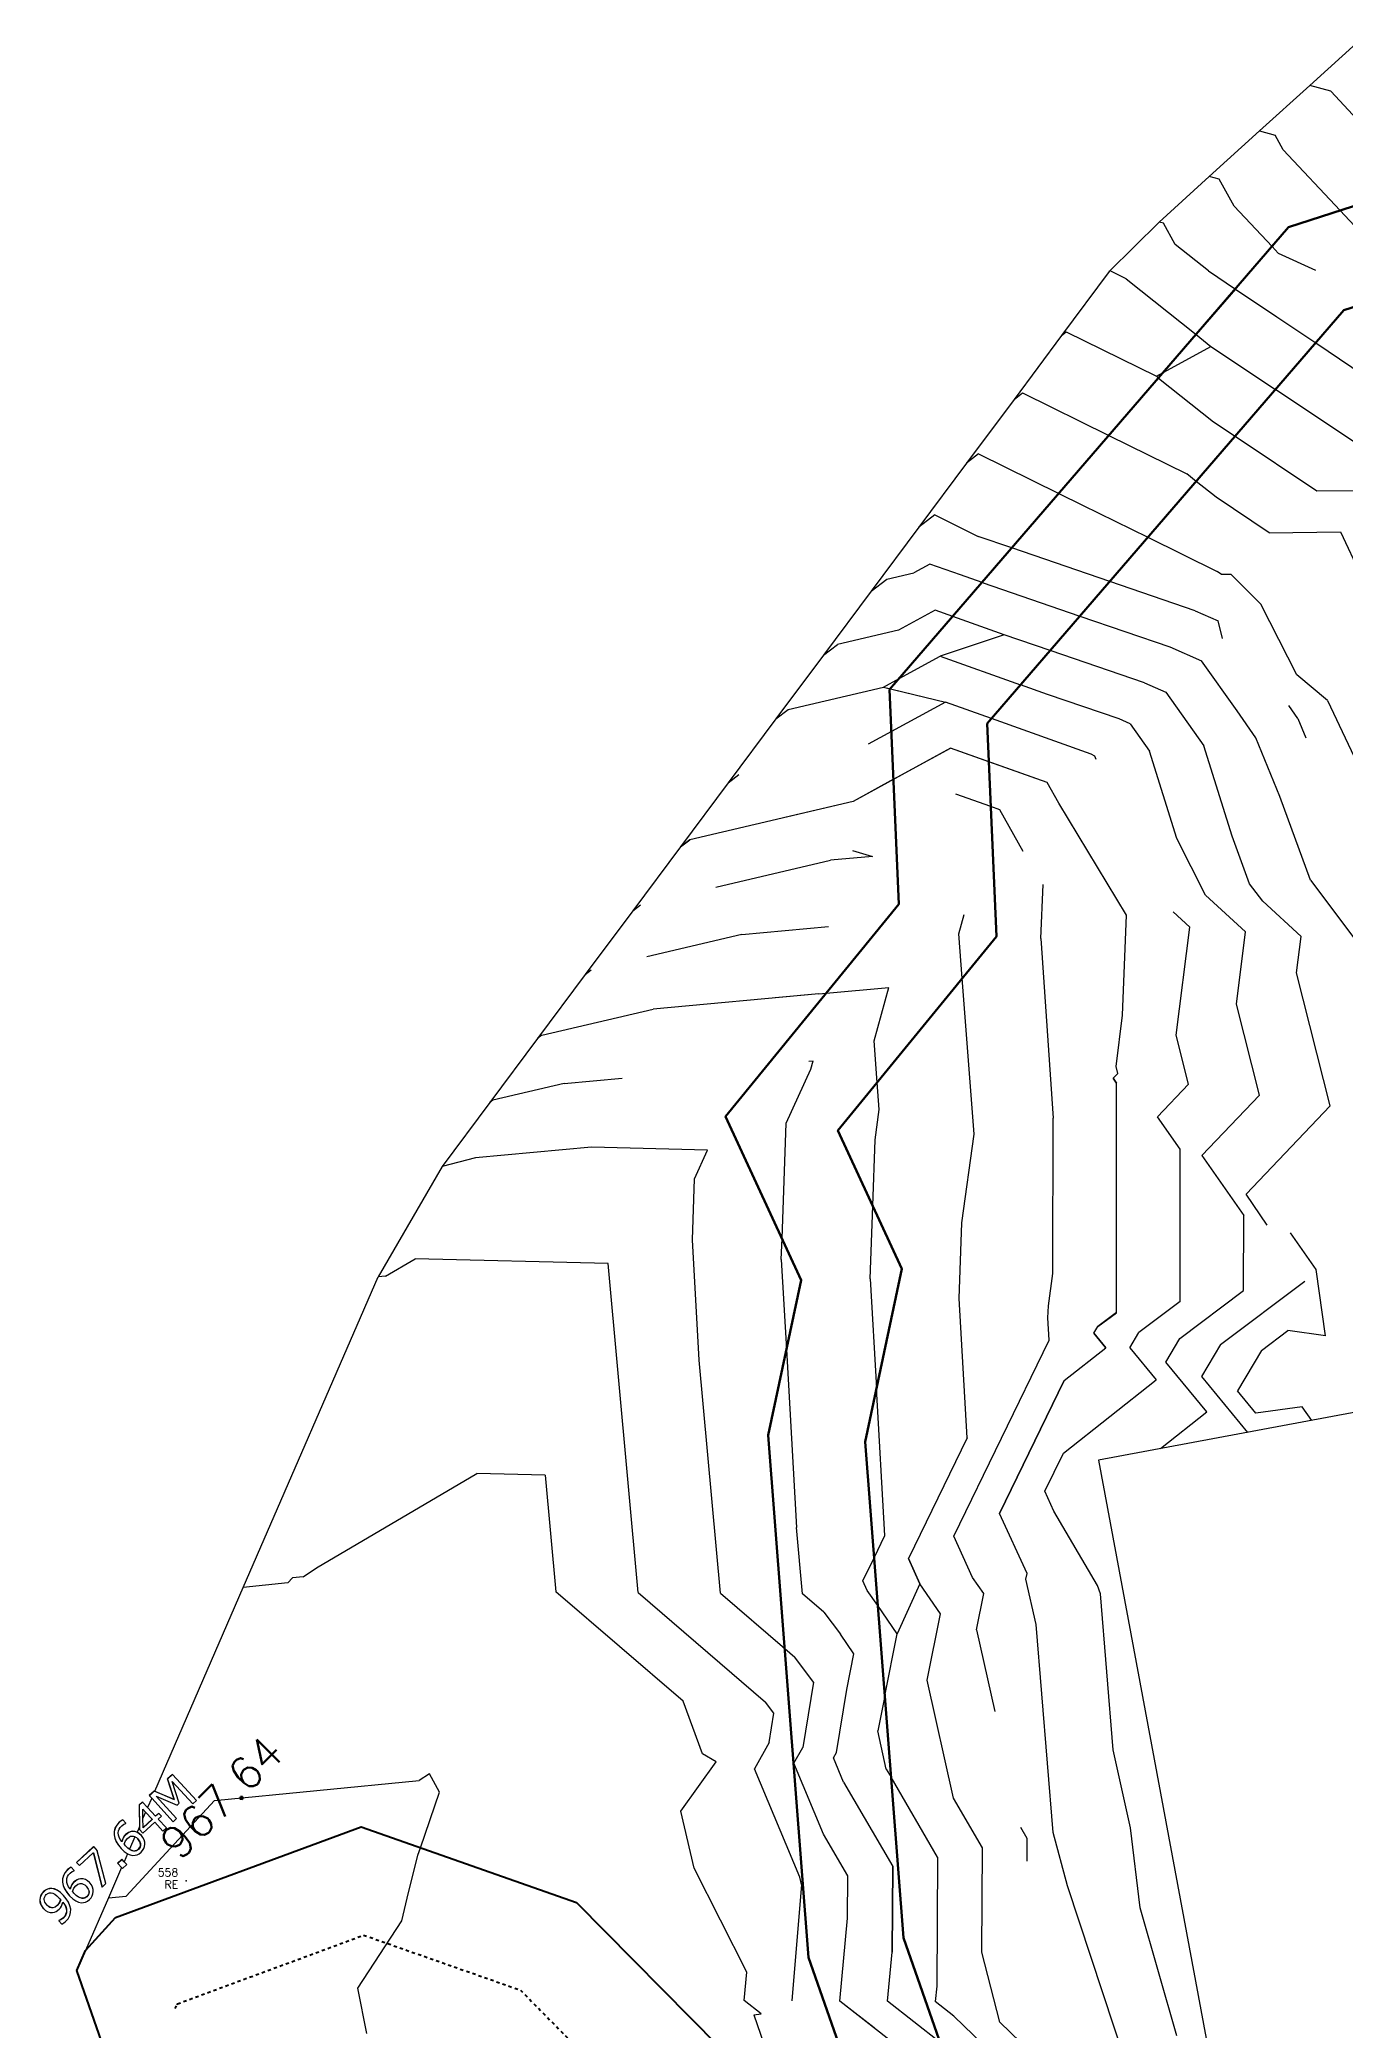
# Model space of a CAD drawing. Header units: metres. Extents: x 319894 to 3389272, y 120 to 6136017.
# Drawn here: x 320537.1 to 320577.9, y 3067844.2 to 3067906.4 of the extents above; entities that cross this region are included whole.
import ezdxf
from ezdxf.enums import TextEntityAlignment as Align

# ---------------------------------------------------------------- set-up
doc = ezdxf.new("R2010")
doc.units = ezdxf.units.M
doc.header["$MEASUREMENT"] = 0
doc.linetypes.add('DASHDOT', pattern=[1, 0.5, -0.25, 0, -0.25])
doc.layers.add('a_MUEBLE', color=255, linetype='Continuous', lineweight=5)
doc.layers.add('wall', color=4, linetype='Continuous', lineweight=30)
for name, color, linetype in [('Points', 7, 'Continuous'), ('Points-ELV', 6, 'Continuous'), ('Points-NUM', 4, 'Continuous'), ('Points-TXT', 3, 'Continuous'), ('RE', 7, 'Continuous')]:
    doc.layers.add(name, color=color, linetype=linetype)
doc.styles.add('romans', font='romans.shx')

# ---------------------------------------------------------------- blocks, each defined once
blk = doc.blocks.new('DFGDF')
at = {"color": 252, "true_color": 0x939598}
for p, q in [((320356.764, 3068004.378), (320355.193, 3068002.955)), ((320355.193, 3068002.955), (320353.622, 3068001.531)), ((320355.848, 3068002.774), (320355.193, 3068002.955)), ((320358.199, 3068000.23), (320355.848, 3068002.774)), ((320353.622, 3068001.531), (320352.05, 3068000.108)), ((320353.622, 3068001.531), (320354.104, 3068001.398)), ((320354.356, 3068000.943), (320354.104, 3068001.398)), ((320354.356, 3068000.943), (320356.133, 3067999.043)), ((320352.05, 3068000.108), (320350.479, 3067998.684)), ((320352.359, 3068000.023), (320352.05, 3068000.108)), ((320352.825, 3067999.185), (320352.359, 3068000.023)), ((320357.91, 3067999.62), (320354.528, 3067998.521)), ((320354.008, 3067997.919), (320352.825, 3067999.185)), ((320356.133, 3067999.043), (320358.242, 3067996.787)), ((320350.479, 3067998.684), (320348.926, 3067997.138)), ((320350.615, 3067998.647), (320350.479, 3067998.684)), ((320350.986, 3067997.98), (320350.615, 3067998.647)), ((320354.528, 3067998.521), (320354.008, 3067997.919)), ((320352.019, 3067997.157), (320350.986, 3067997.98)), ((320352.864, 3067996.592), (320354.008, 3067997.919)), ((320354.204, 3067997.71), (320354.008, 3067997.919)), ((320354.204, 3067997.71), (320355.37, 3067997.181)), ((320348.926, 3067997.138), (320347.437, 3067995.141)), ((320348.951, 3067997.157), (320348.926, 3067997.138)), ((320349.448, 3067996.913), (320348.951, 3067997.157)), ((320349.448, 3067996.913), (320351.636, 3067995.17)), ((320352.019, 3067997.157), (320352.864, 3067996.592)), ((320352.864, 3067996.592), (320351.636, 3067995.17)), ((320352.864, 3067996.592), (320354.16, 3067995.725)), ((320354.16, 3067995.725), (320355.372, 3067994.907)), ((320356.252, 3067995.927), (320355.372, 3067994.907)), ((320357.195, 3067996.233), (320356.252, 3067995.927)), ((320347.437, 3067995.141), (320345.948, 3067993.144)), ((320347.437, 3067995.141), (320347.582, 3067995.251)), ((320347.582, 3067995.251), (320350.398, 3067993.865)), ((320350.464, 3067993.812), (320351.636, 3067995.17)), ((320351.636, 3067995.17), (320352.101, 3067994.8)), ((320350.398, 3067993.865), (320352.101, 3067994.8)), ((320352.101, 3067994.8), (320354.116, 3067993.452)), ((320355.372, 3067994.907), (320354.116, 3067993.452)), ((320355.372, 3067994.907), (320358.334, 3067992.908)), ((320350.464, 3067993.812), (320348.914, 3067992.015)), ((320350.398, 3067993.865), (320350.464, 3067993.812)), ((320350.464, 3067993.812), (320352.183, 3067992.443)), ((320345.948, 3067993.144), (320344.459, 3067991.147)), ((320345.948, 3067993.144), (320346.213, 3067993.345)), ((320346.213, 3067993.345), (320348.914, 3067992.015)), ((320352.857, 3067991.992), (320354.116, 3067993.452)), ((320356.904, 3067991.587), (320354.116, 3067993.452)), ((320347.351, 3067990.204), (320348.914, 3067992.015)), ((320348.914, 3067992.015), (320351.348, 3067990.816)), ((320352.857, 3067991.992), (320351.641, 3067990.583)), ((320352.183, 3067992.443), (320352.857, 3067991.992)), ((320352.857, 3067991.992), (320355.413, 3067990.282)), ((320344.844, 3067991.439), (320344.459, 3067991.147)), ((320344.844, 3067991.439), (320347.351, 3067990.204)), ((320344.459, 3067991.147), (320342.971, 3067989.151)), ((320351.641, 3067990.583), (320351.348, 3067990.816)), ((320345.883, 3067988.503), (320347.351, 3067990.204)), ((320347.351, 3067990.204), (320348.09, 3067989.841)), ((320351.641, 3067990.583), (320348.939, 3067987.453)), ((320352.264, 3067990.087), (320351.641, 3067990.583)), ((320353.923, 3067988.977), (320352.264, 3067990.087)), ((320355.413, 3067990.282), (320356.682, 3067990.299)), ((320343.475, 3067989.533), (320342.971, 3067989.151)), ((320343.475, 3067989.533), (320344.832, 3067988.865)), ((320348.09, 3067989.841), (320350.132, 3067988.835)), ((320342.971, 3067989.151), (320341.482, 3067987.154)), ((320345.883, 3067988.503), (320344.832, 3067988.865)), ((320350.132, 3067988.835), (320352.298, 3067987.768)), ((320353.923, 3067988.977), (320356.144, 3067989.007)), ((320356.144, 3067989.007), (320356.784, 3067987.656)), ((320344.953, 3067987.426), (320345.883, 3067988.503)), ((320348.939, 3067987.453), (320345.883, 3067988.503)), ((320341.972, 3067987.525), (320342.818, 3067987.724)), ((320343.322, 3067987.999), (320342.818, 3067987.724)), ((320344.274, 3067987.659), (320343.322, 3067987.999)), ((320344.953, 3067987.426), (320344.274, 3067987.659)), ((320352.432, 3067987.672), (320352.298, 3067987.768)), ((320352.727, 3067987.676), (320352.432, 3067987.672)), ((320352.727, 3067987.676), (320353.654, 3067986.743)), ((320341.482, 3067987.154), (320339.993, 3067985.157)), ((320341.482, 3067987.154), (320341.972, 3067987.525)), ((320344.037, 3067986.364), (320344.953, 3067987.426)), ((320344.953, 3067987.426), (320348.009, 3067986.375)), ((320348.939, 3067987.453), (320348.009, 3067986.375)), ((320351.604, 3067986.536), (320348.939, 3067987.453)), ((320343.483, 3067986.562), (320342.344, 3067985.939)), ((320342.364, 3067984.424), (320344.037, 3067986.364)), ((320344.037, 3067986.364), (320343.483, 3067986.562)), ((320345.636, 3067985.793), (320344.037, 3067986.364)), ((320347.079, 3067985.297), (320348.009, 3067986.375)), ((320348.009, 3067986.375), (320350.813, 3067985.411)), ((320351.604, 3067986.536), (320352.33, 3067986.223)), ((320354.781, 3067984.538), (320353.654, 3067986.743)), ((320342.344, 3067985.939), (320340.433, 3067985.49)), ((320345.636, 3067985.793), (320343.644, 3067985.124)), ((320347.079, 3067985.297), (320345.636, 3067985.793)), ((320352.458, 3067985.677), (320352.33, 3067986.223)), ((320339.993, 3067985.157), (320338.504, 3067983.16)), ((320339.993, 3067985.157), (320340.433, 3067985.49)), ((320342.364, 3067984.424), (320343.644, 3067985.124)), ((320343.644, 3067985.124), (320346.156, 3067984.228)), ((320347.079, 3067985.297), (320346.156, 3067984.228)), ((320350.023, 3067984.285), (320347.079, 3067985.297)), ((320350.813, 3067985.411), (320351.809, 3067984.981)), ((320352.922, 3067983.409), (320351.809, 3067984.981)), ((320355.74, 3067983.738), (320354.781, 3067984.538)), ((320338.894, 3067983.455), (320341.871, 3067984.155)), ((320341.871, 3067984.155), (320342.364, 3067984.424)), ((320341.871, 3067984.155), (320343.806, 3067983.687)), ((320341.871, 3067984.155), (320342.086, 3067984.103)), ((320342.064, 3067984.077), (320342.364, 3067984.424)), ((320342.064, 3067984.077), (320342.12, 3067982.766)), ((320342.086, 3067984.103), (320343.806, 3067983.687)), ((320345.246, 3067983.173), (320346.156, 3067984.228)), ((320346.997, 3067983.928), (320346.156, 3067984.228)), ((320349.233, 3067983.159), (320346.997, 3067983.928)), ((320350.023, 3067984.285), (320350.691, 3067983.996)), ((320350.691, 3067983.996), (320351.88, 3067982.318)), ((320338.504, 3067983.16), (320338.894, 3067983.455)), ((320343.806, 3067983.687), (320341.397, 3067982.371)), ((320343.806, 3067983.687), (320342.12, 3067982.766)), ((320343.806, 3067983.687), (320342.12, 3067982.766)), ((320345.246, 3067983.173), (320343.806, 3067983.687)), ((320353.498, 3067982.574), (320352.922, 3067983.409)), ((320354.814, 3067983.171), (320354.536, 3067983.576)), ((320355.74, 3067983.738), (320357.034, 3067981.011)), ((320338.504, 3067983.16), (320337.016, 3067981.163)), ((320342.12, 3067982.766), (320341.397, 3067982.371)), ((320342.12, 3067982.766), (320341.397, 3067982.371)), ((320342.185, 3067981.275), (320342.12, 3067982.766)), ((320345.246, 3067983.173), (320345.112, 3067983.018)), ((320345.164, 3067981.823), (320345.112, 3067983.018)), ((320348.358, 3067982.062), (320345.246, 3067983.173)), ((320349.573, 3067983.012), (320349.233, 3067983.159)), ((320349.573, 3067983.012), (320350.179, 3067982.157)), ((320354.253, 3067980.742), (320353.498, 3067982.574)), ((320354.814, 3067983.171), (320355.063, 3067982.568)), ((320342.185, 3067981.275), (320343.967, 3067982.25)), ((320345.164, 3067981.823), (320343.967, 3067982.25)), ((320348.478, 3067981.996), (320348.358, 3067982.062)), ((320348.51, 3067981.893), (320348.478, 3067981.996)), ((320351.038, 3067979.423), (320350.179, 3067982.157)), ((320352.765, 3067979.502), (320351.88, 3067982.318)), ((320337.016, 3067981.163), (320337.356, 3067981.421)), ((320346.985, 3067981.172), (320345.164, 3067981.823)), ((320345.224, 3067980.421), (320345.164, 3067981.823)), ((320337.016, 3067981.163), (320335.527, 3067979.166)), ((320342.185, 3067981.275), (320340.924, 3067980.586)), ((320342.185, 3067981.275), (320342.353, 3067977.378)), ((320345.224, 3067980.421), (320344.129, 3067980.812)), ((320347.344, 3067980.534), (320346.985, 3067981.172)), ((320355.206, 3067978.128), (320354.253, 3067980.742)), ((320340.924, 3067980.586), (320338.787, 3067980.084)), ((320345.501, 3067980.322), (320345.224, 3067980.421)), ((320345.399, 3067976.366), (320345.224, 3067980.421)), ((320346.233, 3067979.019), (320345.501, 3067980.322)), ((320349.466, 3067977.027), (320347.344, 3067980.534)), ((320353.308, 3067978.011), (320352.765, 3067979.502)), ((320335.527, 3067979.166), (320334.038, 3067977.169)), ((320335.527, 3067979.166), (320335.817, 3067979.386)), ((320341.526, 3067978.866), (320340.218, 3067978.748)), ((320340.905, 3067979.051), (320341.526, 3067978.866)), ((320351.933, 3067977.657), (320351.038, 3067979.423)), ((320336.631, 3067977.904), (320340.218, 3067978.748)), ((320346.788, 3067976.296), (320346.857, 3067977.987)), ((320351.933, 3067977.657), (320353.181, 3067976.511)), ((320353.722, 3067977.464), (320353.308, 3067978.011)), ((320355.206, 3067978.128), (320356.654, 3067976.197)), ((320334.038, 3067977.169), (320332.549, 3067975.172)), ((320334.038, 3067977.169), (320334.278, 3067977.351)), ((320342.353, 3067977.378), (320340.079, 3067974.592)), ((320344.225, 3067976.442), (320344.393, 3067977.055)), ((320349.338, 3067973.908), (320349.466, 3067977.027)), ((320351.444, 3067976.657), (320350.919, 3067977.138)), ((320353.722, 3067977.464), (320354.919, 3067976.366)), ((320337.445, 3067976.423), (320334.475, 3067975.725)), ((320337.445, 3067976.423), (320340.157, 3067976.671)), ((320344.332, 3067975.058), (320344.225, 3067976.442)), ((320345.399, 3067976.366), (320344.332, 3067975.058)), ((320351.015, 3067973.279), (320351.444, 3067976.657)), ((320352.894, 3067974.251), (320353.181, 3067976.511)), ((320354.774, 3067975.224), (320354.919, 3067976.366)), ((320346.788, 3067976.296), (320347.175, 3067970.687)), ((320332.549, 3067975.172), (320331.06, 3067973.176)), ((320332.549, 3067975.172), (320332.739, 3067975.317)), ((320355.823, 3067971.074), (320354.774, 3067975.224)), ((320339.847, 3067974.571), (320334.671, 3067974.098)), ((320336.939, 3067970.745), (320340.079, 3067974.592)), ((320339.847, 3067974.571), (320338.491, 3067974.447)), ((320339.847, 3067974.571), (320338.491, 3067974.447)), ((320339.847, 3067974.571), (320340.079, 3067974.592)), ((320340.079, 3067974.592), (320342.033, 3067974.77)), ((320341.575, 3067973.106), (320342.033, 3067974.77)), ((320344.332, 3067975.058), (320341.676, 3067971.804)), ((320344.707, 3067970.19), (320344.332, 3067975.058)), ((320331.201, 3067973.282), (320334.671, 3067974.098)), ((320349.135, 3067972.306), (320349.338, 3067973.908)), ((320353.613, 3067971.41), (320352.894, 3067974.251)), ((320331.201, 3067973.282), (320331.06, 3067973.176)), ((320351.402, 3067971.746), (320351.015, 3067973.279)), ((320331.06, 3067973.176), (320329.572, 3067971.179)), ((320341.676, 3067971.804), (320341.575, 3067973.106)), ((320338.826, 3067970.533), (320339.598, 3067972.216)), ((320339.537, 3067972.472), (320339.672, 3067972.484)), ((320339.598, 3067972.216), (320339.672, 3067972.484)), ((320349.191, 3067972.082), (320349.05, 3067971.933)), ((320349.191, 3067972.082), (320349.135, 3067972.306)), ((320331.898, 3067971.773), (320329.662, 3067971.247)), ((320331.898, 3067971.773), (320333.711, 3067971.939)), ((320340.448, 3067970.301), (320341.676, 3067971.804)), ((320341.741, 3067970.962), (320341.676, 3067971.804)), ((320349.05, 3067971.933), (320349.153, 3067971.786)), ((320351.402, 3067971.746), (320350.434, 3067970.725)), ((320353.613, 3067971.41), (320351.817, 3067969.518)), ((320329.572, 3067971.179), (320328.083, 3067969.182)), ((320329.662, 3067971.247), (320329.572, 3067971.179)), ((320341.606, 3067970.01), (320341.741, 3067970.962)), ((320353.201, 3067968.311), (320355.823, 3067971.074)), ((320336.939, 3067970.745), (320338.702, 3067966.928)), ((320338.702, 3067966.928), (320338.826, 3067970.533)), ((320341.535, 3067967.948), (320340.448, 3067970.301)), ((320344.315, 3067967.417), (320344.707, 3067970.19)), ((320347.166, 3067965.832), (320347.175, 3067970.687)), ((320349.147, 3067964.612), (320349.152, 3067970.21)), ((320351.138, 3067969.717), (320350.434, 3067970.725)), ((320332.75, 3067969.78), (320329.125, 3067969.448)), ((320336.377, 3067969.685), (320332.75, 3067969.78)), ((320335.968, 3067968.793), (320336.377, 3067969.685)), ((320341.535, 3067967.948), (320341.606, 3067970.01)), ((320351.134, 3067964.959), (320351.138, 3067969.717)), ((320351.817, 3067969.518), (320353.123, 3067967.649)), ((320328.083, 3067969.182), (320326.08, 3067965.729)), ((320329.125, 3067969.448), (320328.083, 3067969.182)), ((320335.902, 3067966.882), (320335.968, 3067968.793)), ((320353.854, 3067967.343), (320353.201, 3067968.311)), ((320341.456, 3067965.664), (320341.535, 3067967.948)), ((320341.535, 3067967.948), (320342.442, 3067965.982)), ((320353.121, 3067965.306), (320353.123, 3067967.649)), ((320344.233, 3067965.055), (320344.315, 3067967.417)), ((320355.387, 3067965.955), (320354.585, 3067967.103)), ((320336.117, 3067963.126), (320335.902, 3067966.882)), ((320338.679, 3067966.273), (320338.702, 3067966.928)), ((320338.702, 3067966.928), (320339.301, 3067965.63)), ((320326.319, 3067965.753), (320327.24, 3067966.294)), ((320333.275, 3067966.147), (320327.24, 3067966.294)), ((320333.275, 3067966.147), (320333.275, 3067966.147)), ((320334.204, 3067955.871), (320333.275, 3067966.147)), ((320338.679, 3067966.273), (320338.84, 3067963.459)), ((320341.651, 3067962.254), (320342.442, 3067965.982)), ((320347.023, 3067964.823), (320347.166, 3067965.832)), ((320355.678, 3067963.886), (320355.387, 3067965.955)), ((320321.869, 3067956.029), (320326.08, 3067965.729)), ((320326.319, 3067965.753), (320326.08, 3067965.729)), ((320339.301, 3067965.63), (320338.84, 3067963.459)), ((320341.456, 3067965.664), (320341.651, 3067962.254)), ((320351.126, 3067963.805), (320353.121, 3067965.306)), ((320352.403, 3067963.618), (320355.033, 3067965.596)), ((320344.482, 3067960.698), (320344.233, 3067965.055)), ((320347.01, 3067964.446), (320347.023, 3067964.823)), ((320349.147, 3067964.612), (320348.572, 3067964.179)), ((320351.134, 3067964.959), (320349.849, 3067963.992)), ((320351.134, 3067964.959), (320349.849, 3067963.992)), ((320347.05, 3067963.75), (320347.01, 3067964.446)), ((320348.446, 3067963.966), (320348.572, 3067964.179)), ((320348.446, 3067963.966), (320348.816, 3067963.517)), ((320349.567, 3067963.515), (320349.849, 3067963.992)), ((320353.68, 3067963.431), (320354.504, 3067964.05)), ((320355.678, 3067963.886), (320354.504, 3067964.05)), ((320338.84, 3067963.459), (320338.271, 3067960.78)), ((320338.84, 3067963.459), (320339.157, 3067957.903)), ((320344.07, 3067957.633), (320347.05, 3067963.75)), ((320347.517, 3067962.492), (320348.816, 3067963.517)), ((320349.567, 3067963.515), (320350.394, 3067962.512)), ((320350.688, 3067963.065), (320351.126, 3067963.805)), ((320352.403, 3067963.618), (320351.809, 3067962.615)), ((320353.68, 3067963.431), (320352.93, 3067962.165)), ((320336.774, 3067955.847), (320336.117, 3067963.126)), ((320351.973, 3067961.508), (320350.688, 3067963.065)), ((320341.651, 3067962.254), (320341.295, 3067960.58)), ((320341.914, 3067957.645), (320341.651, 3067962.254)), ((320347.517, 3067962.492), (320345.491, 3067958.333)), ((320347.492, 3067960.221), (320350.394, 3067962.512)), ((320351.809, 3067962.615), (320353.247, 3067960.872)), ((320353.505, 3067961.468), (320352.93, 3067962.165)), ((320350.523, 3067960.364), (320351.973, 3067961.508)), ((320354.945, 3067961.673), (320353.505, 3067961.468)), ((320355.248, 3067961.245), (320354.945, 3067961.673)), ((320338.786, 3067954.117), (320338.271, 3067960.78)), ((320341.295, 3067960.58), (320341.576, 3067956.951)), ((320344.482, 3067960.698), (320342.648, 3067956.933)), ((320346.913, 3067959.033), (320347.492, 3067960.221)), ((320324.162, 3067956.639), (320329.168, 3067959.584)), ((320331.304, 3067959.532), (320329.168, 3067959.584)), ((320331.304, 3067959.532), (320331.633, 3067955.894)), ((320347.193, 3067958.411), (320346.913, 3067959.033)), ((320346.356, 3067956.459), (320345.491, 3067958.333)), ((320348.552, 3067956.087), (320347.193, 3067958.411)), ((320339.345, 3067955.823), (320339.157, 3067957.903)), ((320341.576, 3067956.951), (320341.914, 3067957.645)), ((320344.655, 3067956.337), (320344.07, 3067957.633)), ((320323.745, 3067956.357), (320324.162, 3067956.639)), ((320341.226, 3067956.233), (320341.576, 3067956.951)), ((320341.691, 3067955.458), (320341.576, 3067956.951)), ((320343.008, 3067956.135), (320342.648, 3067956.933)), ((320342.648, 3067956.933), (320343.008, 3067956.135)), ((320342.648, 3067956.933), (320343.008, 3067956.135)), ((320346.32, 3067956.282), (320346.356, 3067956.459)), ((320319.103, 3067949.657), (320321.869, 3067956.029)), ((320323.26, 3067956.166), (320321.869, 3067956.029)), ((320323.406, 3067956.324), (320323.26, 3067956.166)), ((320323.745, 3067956.357), (320323.406, 3067956.324)), ((320335.609, 3067952.475), (320331.633, 3067955.894)), ((320334.204, 3067955.871), (320338.187, 3067952.445)), ((320336.774, 3067955.847), (320338.786, 3067954.117)), ((320341.361, 3067955.934), (320341.226, 3067956.233)), ((320341.691, 3067955.458), (320341.361, 3067955.934)), ((320343.008, 3067956.135), (320342.3, 3067954.581)), ((320343.652, 3067955.207), (320343.008, 3067956.135)), ((320345.004, 3067955.833), (320344.655, 3067956.337)), ((320344.776, 3067954.704), (320345.004, 3067955.833)), ((320346.638, 3067954.868), (320346.32, 3067956.282)), ((320348.65, 3067955.827), (320348.552, 3067956.087)), ((320340.009, 3067955.252), (320339.345, 3067955.823)), ((320340.009, 3067955.252), (320340.524, 3067954.566)), ((320342.3, 3067954.581), (320341.691, 3067955.458)), ((320341.909, 3067952.643), (320341.691, 3067955.458)), ((320349.043, 3067950.956), (320348.65, 3067955.827)), ((320343.232, 3067953.126), (320343.652, 3067955.207)), ((320344.776, 3067954.704), (320345.35, 3067952.154)), ((320347.175, 3067948.372), (320346.638, 3067954.868)), ((320338.786, 3067954.117), (320339.098, 3067953.849)), ((320339.533, 3067944.463), (320338.786, 3067954.117)), ((320340.948, 3067953.955), (320340.524, 3067954.566)), ((320341.909, 3067952.643), (320342.3, 3067954.581)), ((320339.684, 3067953.067), (320339.098, 3067953.849)), ((320340.722, 3067952.837), (320340.948, 3067953.955)), ((320339.684, 3067953.067), (320339.351, 3067951.025)), ((320340.401, 3067950.871), (320340.722, 3067952.837)), ((320344.062, 3067949.439), (320343.232, 3067953.126)), ((320336.221, 3067950.824), (320335.609, 3067952.475)), ((320338.45, 3067952.095), (320338.187, 3067952.445)), ((320341.909, 3067952.643), (320341.689, 3067951.549)), ((320342.106, 3067950.098), (320341.909, 3067952.643)), ((320338.3, 3067951.179), (320338.45, 3067952.095)), ((320341.957, 3067950.353), (320341.689, 3067951.549)), ((320338.3, 3067951.179), (320337.84, 3067950.364)), ((320339.073, 3067950.533), (320339.351, 3067951.025)), ((320340.306, 3067950.703), (320340.401, 3067950.871)), ((320349.591, 3067948.513), (320349.043, 3067950.956)), ((320335.537, 3067949.035), (320336.647, 3067950.573)), ((320336.647, 3067950.573), (320336.221, 3067950.824)), ((320339.256, 3067946.973), (320337.84, 3067950.364)), ((320339.998, 3067948.319), (320339.073, 3067950.533)), ((320340.623, 3067949.945), (320340.306, 3067950.703)), ((320341.957, 3067950.353), (320342.106, 3067950.098)), ((320319.087, 3067949.664), (320318.934, 3067949.524)), ((320319.091, 3067949.66), (320318.939, 3067949.52)), ((320319.087, 3067949.664), (320319.091, 3067949.66)), ((320319.103, 3067949.657), (320319.087, 3067949.664)), ((320319.716, 3067949.4), (320319.091, 3067949.66)), ((320319.103, 3067949.657), (320319.712, 3067949.405)), ((320319.655, 3067950.186), (320319.499, 3067950.043)), ((320319.712, 3067949.405), (320319.499, 3067950.043)), ((320319.499, 3067950.043), (320319.504, 3067950.038)), ((320319.659, 3067950.181), (320319.504, 3067950.038)), ((320319.504, 3067950.038), (320319.716, 3067949.4)), ((320319.868, 3067949.289), (320319.65, 3067949.966)), ((320319.65, 3067949.966), (320320.293, 3067949.266)), ((320319.655, 3067950.186), (320319.659, 3067950.181)), ((320319.659, 3067950.181), (320320.405, 3067949.368)), ((320320.967, 3067949.365), (320327.37, 3067949.992)), ((320327.684, 3067950.204), (320327.37, 3067949.992)), ((320327.408, 3067947.893), (320327.999, 3067949.629)), ((320327.999, 3067949.629), (320327.684, 3067950.204)), ((320340.623, 3067949.945), (320342.159, 3067947.308)), ((320343.56, 3067947.601), (320342.106, 3067950.098)), ((320342.106, 3067950.098), (320342.494, 3067945.085)), ((320318.213, 3067946.383), (320320.967, 3067949.365)), ((320318.72, 3067949.328), (320318.616, 3067949.233)), ((320318.616, 3067949.233), (320318.621, 3067949.228)), ((320318.616, 3067949.233), (320318.624, 3067948.552)), ((320318.725, 3067949.323), (320318.621, 3067949.228)), ((320318.621, 3067949.228), (320318.629, 3067948.464)), ((320318.72, 3067949.328), (320318.725, 3067949.323)), ((320318.883, 3067949.15), (320318.725, 3067949.323)), ((320318.734, 3067949.096), (320318.819, 3067949.003)), ((320318.738, 3067948.815), (320318.734, 3067949.096)), ((320318.819, 3067949.003), (320318.738, 3067948.815)), ((320318.819, 3067949.003), (320319.021, 3067948.783)), ((320319.01, 3067949.442), (320318.883, 3067949.15)), ((320319.129, 3067948.882), (320318.883, 3067949.15)), ((320318.934, 3067949.524), (320318.939, 3067949.52)), ((320318.939, 3067949.52), (320319.01, 3067949.442)), ((320319.684, 3067948.707), (320319.01, 3067949.442)), ((320319.146, 3067949.503), (320319.801, 3067949.226)), ((320319.146, 3067949.503), (320319.789, 3067948.803)), ((320319.712, 3067949.405), (320319.716, 3067949.4)), ((320319.801, 3067949.226), (320319.868, 3067949.289)), ((320320.293, 3067949.266), (320320.405, 3067949.368)), ((320335.956, 3067947.254), (320335.537, 3067949.035)), ((320344.962, 3067947.894), (320344.062, 3067949.439)), ((320317.835, 3067948.403), (320317.833, 3067948.3)), ((320317.862, 3067948.505), (320317.835, 3067948.403)), ((320317.839, 3067948.399), (320317.837, 3067948.296)), ((320317.867, 3067948.5), (320317.839, 3067948.399)), ((320317.917, 3067948.602), (320317.862, 3067948.505)), ((320317.921, 3067948.598), (320317.867, 3067948.5)), ((320317.878, 3067945.711), (320325.552, 3067948.543)), ((320317.998, 3067948.693), (320317.917, 3067948.602)), ((320318.002, 3067948.688), (320317.921, 3067948.598)), ((320317.966, 3067948.356), (320317.974, 3067948.418)), ((320317.974, 3067948.418), (320317.994, 3067948.476)), ((320317.994, 3067948.476), (320318.027, 3067948.53)), ((320318.053, 3067948.738), (320317.998, 3067948.693)), ((320318.057, 3067948.734), (320318.002, 3067948.688)), ((320318.027, 3067948.53), (320318.073, 3067948.58)), ((320318.104, 3067948.769), (320318.053, 3067948.738)), ((320318.108, 3067948.764), (320318.057, 3067948.734)), ((320318.073, 3067948.58), (320318.141, 3067948.63)), ((320318.104, 3067948.769), (320318.108, 3067948.764)), ((320318.108, 3067948.764), (320318.204, 3067948.66)), ((320318.141, 3067948.63), (320318.199, 3067948.656)), ((320318.29, 3067948.374), (320318.195, 3067948.305)), ((320318.199, 3067948.656), (320318.204, 3067948.66)), ((320318.341, 3067948.395), (320318.29, 3067948.374)), ((320318.345, 3067948.39), (320318.294, 3067948.37)), ((320318.402, 3067948.407), (320318.341, 3067948.395)), ((320318.406, 3067948.402), (320318.345, 3067948.39)), ((320318.478, 3067948.405), (320318.402, 3067948.407)), ((320318.482, 3067948.401), (320318.406, 3067948.402)), ((320318.55, 3067948.384), (320318.478, 3067948.405)), ((320318.554, 3067948.38), (320318.482, 3067948.401)), ((320318.551, 3067948.384), (320318.55, 3067948.384)), ((320318.624, 3067948.552), (320318.551, 3067948.384)), ((320318.551, 3067948.384), (320318.618, 3067948.343)), ((320318.622, 3067948.339), (320318.554, 3067948.38)), ((320318.624, 3067948.469), (320318.624, 3067948.552)), ((320318.624, 3067948.469), (320318.629, 3067948.464)), ((320318.734, 3067948.35), (320318.629, 3067948.464)), ((320318.734, 3067948.35), (320319.105, 3067948.691)), ((320318.742, 3067948.527), (320318.738, 3067948.815)), ((320319.021, 3067948.783), (320318.742, 3067948.527)), ((320319.025, 3067948.778), (320318.742, 3067948.518)), ((320318.742, 3067948.518), (320318.742, 3067948.527)), ((320319.021, 3067948.783), (320319.025, 3067948.778)), ((320319.105, 3067948.691), (320319.362, 3067948.411)), ((320319.129, 3067948.882), (320319.229, 3067948.974)), ((320319.134, 3067948.878), (320319.129, 3067948.882)), ((320319.234, 3067948.969), (320319.134, 3067948.878)), ((320319.214, 3067948.79), (320319.314, 3067948.882)), ((320319.214, 3067948.79), (320319.47, 3067948.511)), ((320319.229, 3067948.974), (320319.234, 3067948.969)), ((320319.234, 3067948.969), (320319.314, 3067948.882)), ((320319.362, 3067948.411), (320319.47, 3067948.511)), ((320319.684, 3067948.707), (320319.789, 3067948.803)), ((320327.408, 3067947.893), (320325.552, 3067948.543)), ((320346.364, 3067948.187), (320346.166, 3067948.526)), ((320347.621, 3067946.708), (320347.175, 3067948.372)), ((320349.89, 3067946.015), (320349.591, 3067948.513)), ((320317.195, 3067947.928), (320316.661, 3067947.438)), ((320317.199, 3067947.923), (320316.666, 3067947.434)), ((320317.195, 3067947.928), (320317.199, 3067947.923)), ((320317.199, 3067947.923), (320317.311, 3067947.802)), ((320317.581, 3067946.777), (320317.311, 3067947.802)), ((320317.833, 3067948.3), (320317.855, 3067948.194)), ((320317.837, 3067948.296), (320317.86, 3067948.189)), ((320317.855, 3067948.194), (320317.9, 3067948.088)), ((320317.86, 3067948.189), (320317.904, 3067948.083)), ((320317.9, 3067948.088), (320317.966, 3067947.982)), ((320317.904, 3067948.083), (320317.97, 3067947.977)), ((320317.972, 3067948.291), (320317.966, 3067948.356)), ((320317.966, 3067947.982), (320318.053, 3067947.876)), ((320317.97, 3067947.977), (320318.057, 3067947.871)), ((320317.993, 3067948.224), (320317.972, 3067948.291)), ((320318.027, 3067948.155), (320317.993, 3067948.224)), ((320318.072, 3067948.089), (320318.027, 3067948.155)), ((320318.053, 3067947.876), (320318.057, 3067947.871)), ((320318.057, 3067947.871), (320318.155, 3067947.777)), ((320318.116, 3067948.205), (320318.072, 3067948.089)), ((320318.076, 3067948.083), (320318.072, 3067948.089)), ((320318.12, 3067948.201), (320318.076, 3067948.083)), ((320318.15, 3067948.257), (320318.116, 3067948.205)), ((320318.154, 3067948.252), (320318.12, 3067948.201)), ((320318.147, 3067948.005), (320318.19, 3067948.106)), ((320318.167, 3067947.981), (320318.147, 3067948.005)), ((320318.195, 3067948.305), (320318.15, 3067948.257)), ((320318.199, 3067948.3), (320318.154, 3067948.252)), ((320318.155, 3067947.777), (320318.249, 3067947.712)), ((320318.189, 3067947.956), (320318.167, 3067947.981)), ((320318.262, 3067947.884), (320318.189, 3067947.956)), ((320318.192, 3067947.952), (320318.189, 3067947.956)), ((320318.19, 3067948.106), (320318.256, 3067948.188)), ((320318.267, 3067947.88), (320318.192, 3067947.952)), ((320318.294, 3067948.37), (320318.199, 3067948.3)), ((320318.256, 3067948.188), (320318.319, 3067948.235)), ((320318.317, 3067947.845), (320318.262, 3067947.884)), ((320318.335, 3067947.831), (320318.267, 3067947.88)), ((320318.488, 3067948.24), (320318.317, 3067947.845)), ((320318.317, 3067947.845), (320318.33, 3067947.836)), ((320318.319, 3067948.235), (320318.353, 3067948.251)), ((320318.33, 3067947.836), (320318.391, 3067947.808)), ((320318.396, 3067947.804), (320318.335, 3067947.831)), ((320318.353, 3067948.251), (320318.39, 3067948.258)), ((320318.39, 3067948.258), (320318.44, 3067948.256)), ((320318.391, 3067947.808), (320318.445, 3067947.797)), ((320318.449, 3067947.792), (320318.396, 3067947.804)), ((320318.44, 3067948.256), (320318.487, 3067948.241)), ((320318.445, 3067947.797), (320318.49, 3067947.798)), ((320318.494, 3067947.793), (320318.449, 3067947.792)), ((320318.487, 3067948.241), (320318.488, 3067948.24)), ((320318.488, 3067948.24), (320318.532, 3067948.212)), ((320318.49, 3067947.798), (320318.528, 3067947.807)), ((320318.532, 3067947.802), (320318.494, 3067947.793)), ((320318.528, 3067947.807), (320318.593, 3067947.847)), ((320318.532, 3067948.212), (320318.575, 3067948.172)), ((320318.597, 3067947.843), (320318.532, 3067947.802)), ((320318.638, 3067948.082), (320318.575, 3067948.172)), ((320318.575, 3067948.172), (320318.578, 3067948.169)), ((320318.578, 3067948.169), (320318.642, 3067948.078)), ((320318.593, 3067947.847), (320318.644, 3067947.915)), ((320318.648, 3067947.911), (320318.597, 3067947.843)), ((320318.618, 3067948.343), (320318.684, 3067948.283)), ((320318.62, 3067947.708), (320318.678, 3067947.753)), ((320318.688, 3067948.279), (320318.622, 3067948.339)), ((320318.654, 3067948.038), (320318.638, 3067948.082)), ((320318.642, 3067948.078), (320318.658, 3067948.033)), ((320318.644, 3067947.915), (320318.656, 3067947.954)), ((320318.66, 3067947.949), (320318.648, 3067947.911)), ((320318.66, 3067947.995), (320318.654, 3067948.038)), ((320318.656, 3067947.954), (320318.66, 3067947.995)), ((320318.658, 3067948.033), (320318.664, 3067947.99)), ((320318.664, 3067947.99), (320318.66, 3067947.949)), ((320318.678, 3067947.753), (320318.728, 3067947.808)), ((320318.684, 3067948.283), (320318.688, 3067948.279)), ((320318.738, 3067948.213), (320318.688, 3067948.279)), ((320318.728, 3067947.808), (320318.764, 3067947.867)), ((320318.773, 3067948.143), (320318.738, 3067948.213)), ((320318.764, 3067947.867), (320318.787, 3067947.932)), ((320318.792, 3067948.072), (320318.773, 3067948.143)), ((320318.787, 3067947.932), (320318.796, 3067948.002)), ((320318.796, 3067948.002), (320318.792, 3067948.072)), ((320327.329, 3067947.661), (320327.408, 3067947.893)), ((320327.408, 3067947.893), (320332.283, 3067946.185)), ((320340.757, 3067947.016), (320339.998, 3067948.319)), ((320344.942, 3067944.627), (320344.962, 3067947.894)), ((320346.359, 3067947.47), (320346.364, 3067948.187)), ((320316.385, 3067947.213), (320316.304, 3067947.123)), ((320316.39, 3067947.208), (320316.309, 3067947.118)), ((320316.44, 3067947.259), (320316.385, 3067947.213)), ((320316.445, 3067947.254), (320316.39, 3067947.208)), ((320316.491, 3067947.289), (320316.44, 3067947.259)), ((320316.496, 3067947.285), (320316.445, 3067947.254)), ((320316.461, 3067947.101), (320316.528, 3067947.15)), ((320316.491, 3067947.289), (320316.496, 3067947.285)), ((320316.496, 3067947.285), (320316.591, 3067947.18)), ((320316.528, 3067947.15), (320316.586, 3067947.176)), ((320316.586, 3067947.176), (320316.591, 3067947.18)), ((320316.661, 3067947.438), (320316.666, 3067947.434)), ((320316.753, 3067947.338), (320316.666, 3067947.434)), ((320316.753, 3067947.338), (320317.186, 3067947.735)), ((320317.186, 3067947.735), (320317.188, 3067947.737)), ((320317.186, 3067947.735), (320317.457, 3067946.672)), ((320317.188, 3067947.737), (320317.461, 3067946.667)), ((320318.069, 3067947.275), (320317.659, 3067946.329)), ((320318.082, 3067947.532), (320317.947, 3067947.408)), ((320317.947, 3067947.408), (320317.951, 3067947.403)), ((320318.086, 3067947.527), (320317.951, 3067947.403)), ((320317.951, 3067947.403), (320318.069, 3067947.275)), ((320318.094, 3067947.248), (320318.069, 3067947.275)), ((320318.082, 3067947.532), (320318.086, 3067947.527)), ((320318.149, 3067947.458), (320318.086, 3067947.527)), ((320318.094, 3067947.248), (320318.229, 3067947.372)), ((320318.257, 3067947.708), (320318.149, 3067947.458)), ((320318.149, 3067947.458), (320318.229, 3067947.372)), ((320318.249, 3067947.712), (320318.257, 3067947.708)), ((320318.257, 3067947.708), (320318.339, 3067947.672)), ((320318.339, 3067947.672), (320318.425, 3067947.656)), ((320318.425, 3067947.656), (320318.493, 3067947.659)), ((320318.493, 3067947.659), (320318.558, 3067947.677)), ((320318.558, 3067947.677), (320318.62, 3067947.708)), ((320326.993, 3067946.317), (320327.329, 3067947.661)), ((320337.6, 3067944.008), (320335.956, 3067947.254)), ((320342.142, 3067944.63), (320342.159, 3067947.308)), ((320342.158, 3067947.308), (320342.142, 3067944.63)), ((320342.158, 3067947.308), (320342.142, 3067944.63)), ((320343.56, 3067947.601), (320343.536, 3067943.568)), ((320315.633, 3067946.525), (320315.586, 3067946.472)), ((320315.637, 3067946.52), (320315.59, 3067946.468)), ((320315.693, 3067946.571), (320315.633, 3067946.525)), ((320315.697, 3067946.566), (320315.637, 3067946.52)), ((320315.756, 3067946.602), (320315.693, 3067946.571)), ((320315.76, 3067946.598), (320315.697, 3067946.566)), ((320315.821, 3067946.62), (320315.756, 3067946.602)), ((320315.825, 3067946.615), (320315.76, 3067946.598)), ((320315.887, 3067946.623), (320315.821, 3067946.62)), ((320315.891, 3067946.618), (320315.825, 3067946.615)), ((320315.973, 3067946.607), (320315.887, 3067946.623)), ((320315.977, 3067946.602), (320315.891, 3067946.618)), ((320316.062, 3067946.568), (320315.973, 3067946.607)), ((320316.066, 3067946.563), (320315.977, 3067946.602)), ((320316.155, 3067946.502), (320316.062, 3067946.568)), ((320316.16, 3067946.497), (320316.066, 3067946.563)), ((320316.222, 3067946.924), (320316.22, 3067946.821)), ((320316.22, 3067946.821), (320316.243, 3067946.714)), ((320316.25, 3067947.025), (320316.222, 3067946.924)), ((320316.227, 3067946.919), (320316.225, 3067946.816)), ((320316.225, 3067946.816), (320316.247, 3067946.71)), ((320316.254, 3067947.02), (320316.227, 3067946.919)), ((320316.243, 3067946.714), (320316.287, 3067946.608)), ((320316.247, 3067946.71), (320316.292, 3067946.603)), ((320316.304, 3067947.123), (320316.25, 3067947.025)), ((320316.309, 3067947.118), (320316.254, 3067947.02)), ((320316.287, 3067946.608), (320316.354, 3067946.502)), ((320316.292, 3067946.603), (320316.358, 3067946.497)), ((320316.354, 3067946.876), (320316.361, 3067946.938)), ((320316.36, 3067946.811), (320316.354, 3067946.876)), ((320316.38, 3067946.744), (320316.36, 3067946.811)), ((320316.361, 3067946.938), (320316.381, 3067946.996)), ((320316.415, 3067946.675), (320316.38, 3067946.744)), ((320316.381, 3067946.996), (320316.415, 3067947.05)), ((320316.415, 3067947.05), (320316.461, 3067947.101)), ((320316.46, 3067946.609), (320316.415, 3067946.675)), ((320316.503, 3067946.725), (320316.46, 3067946.609)), ((320316.464, 3067946.603), (320316.46, 3067946.609)), ((320316.508, 3067946.721), (320316.464, 3067946.603)), ((320316.538, 3067946.777), (320316.503, 3067946.725)), ((320316.542, 3067946.772), (320316.508, 3067946.721)), ((320316.535, 3067946.526), (320316.578, 3067946.626)), ((320316.555, 3067946.501), (320316.535, 3067946.526)), ((320316.582, 3067946.825), (320316.538, 3067946.777)), ((320316.587, 3067946.82), (320316.542, 3067946.772)), ((320316.578, 3067946.626), (320316.644, 3067946.708)), ((320316.677, 3067946.895), (320316.582, 3067946.825)), ((320316.682, 3067946.89), (320316.587, 3067946.82)), ((320316.644, 3067946.708), (320316.706, 3067946.755)), ((320316.728, 3067946.915), (320316.677, 3067946.895)), ((320316.733, 3067946.91), (320316.682, 3067946.89)), ((320316.706, 3067946.755), (320316.741, 3067946.771)), ((320316.79, 3067946.927), (320316.728, 3067946.915)), ((320316.794, 3067946.922), (320316.733, 3067946.91)), ((320316.741, 3067946.771), (320316.777, 3067946.778)), ((320316.777, 3067946.778), (320316.828, 3067946.776)), ((320316.865, 3067946.926), (320316.79, 3067946.927)), ((320316.87, 3067946.921), (320316.794, 3067946.922)), ((320316.828, 3067946.776), (320316.874, 3067946.761)), ((320316.937, 3067946.904), (320316.865, 3067946.926)), ((320316.941, 3067946.9), (320316.87, 3067946.921)), ((320316.874, 3067946.761), (320316.919, 3067946.732)), ((320316.919, 3067946.732), (320316.962, 3067946.692)), ((320317.006, 3067946.864), (320316.937, 3067946.904)), ((320317.01, 3067946.859), (320316.941, 3067946.9)), ((320316.962, 3067946.692), (320317.025, 3067946.603)), ((320316.962, 3067946.692), (320316.965, 3067946.689)), ((320316.965, 3067946.689), (320317.03, 3067946.598)), ((320317.071, 3067946.804), (320317.006, 3067946.864)), ((320317.076, 3067946.799), (320317.01, 3067946.859)), ((320317.025, 3067946.603), (320317.042, 3067946.558)), ((320317.03, 3067946.598), (320317.046, 3067946.554)), ((320317.042, 3067946.558), (320317.047, 3067946.515)), ((320317.047, 3067946.515), (320317.044, 3067946.474)), ((320317.046, 3067946.554), (320317.052, 3067946.51)), ((320317.052, 3067946.51), (320317.048, 3067946.469)), ((320317.071, 3067946.804), (320317.076, 3067946.799)), ((320317.126, 3067946.734), (320317.076, 3067946.799)), ((320317.16, 3067946.663), (320317.126, 3067946.734)), ((320317.18, 3067946.592), (320317.16, 3067946.663)), ((320317.174, 3067946.452), (320317.184, 3067946.522)), ((320317.184, 3067946.522), (320317.18, 3067946.592)), ((320317.457, 3067946.672), (320317.461, 3067946.667)), ((320317.461, 3067946.667), (320317.581, 3067946.777)), ((320339.31, 3067946.741), (320339.009, 3067943.115)), ((320339.31, 3067946.741), (320339.256, 3067946.973)), ((320340.749, 3067945.692), (320340.757, 3067947.016)), ((320349.454, 3067941.149), (320347.621, 3067946.708)), ((320315.525, 3067946.343), (320315.515, 3067946.276)), ((320315.515, 3067946.276), (320315.52, 3067946.204)), ((320315.529, 3067946.339), (320315.519, 3067946.271)), ((320315.519, 3067946.271), (320315.524, 3067946.2)), ((320315.52, 3067946.204), (320315.539, 3067946.133)), ((320315.524, 3067946.2), (320315.544, 3067946.128)), ((320315.549, 3067946.41), (320315.525, 3067946.343)), ((320315.553, 3067946.406), (320315.529, 3067946.339)), ((320315.539, 3067946.133), (320315.574, 3067946.064)), ((320315.544, 3067946.128), (320315.578, 3067946.059)), ((320315.586, 3067946.472), (320315.549, 3067946.41)), ((320315.59, 3067946.468), (320315.553, 3067946.406)), ((320315.574, 3067946.064), (320315.623, 3067945.999)), ((320315.578, 3067946.059), (320315.628, 3067945.994)), ((320315.623, 3067945.999), (320315.628, 3067945.994)), ((320315.628, 3067945.994), (320315.695, 3067945.933)), ((320315.652, 3067946.281), (320315.655, 3067946.322)), ((320315.658, 3067946.238), (320315.652, 3067946.281)), ((320315.655, 3067946.322), (320315.667, 3067946.361)), ((320315.675, 3067946.194), (320315.658, 3067946.238)), ((320315.667, 3067946.361), (320315.688, 3067946.397)), ((320315.737, 3067946.106), (320315.675, 3067946.194)), ((320315.688, 3067946.397), (320315.718, 3067946.43)), ((320315.695, 3067945.933), (320315.764, 3067945.893)), ((320315.718, 3067946.43), (320315.783, 3067946.472)), ((320315.78, 3067946.065), (320315.737, 3067946.106)), ((320315.738, 3067946.104), (320315.737, 3067946.106)), ((320315.785, 3067946.06), (320315.738, 3067946.104)), ((320315.764, 3067945.893), (320315.835, 3067945.872)), ((320315.825, 3067946.037), (320315.78, 3067946.065)), ((320315.783, 3067946.472), (320315.821, 3067946.481)), ((320315.829, 3067946.032), (320315.785, 3067946.06)), ((320315.821, 3067946.481), (320315.867, 3067946.482)), ((320315.871, 3067946.022), (320315.825, 3067946.037)), ((320315.876, 3067946.017), (320315.829, 3067946.032)), ((320315.867, 3067946.482), (320315.923, 3067946.47)), ((320315.922, 3067946.02), (320315.871, 3067946.022)), ((320315.926, 3067946.015), (320315.876, 3067946.017)), ((320315.991, 3067946.042), (320315.922, 3067946.02)), ((320315.923, 3067946.47), (320315.984, 3067946.441)), ((320315.995, 3067946.037), (320315.926, 3067946.015)), ((320315.97, 3067945.883), (320316.022, 3067945.904)), ((320315.984, 3067946.441), (320316.051, 3067946.393)), ((320316.054, 3067946.089), (320315.991, 3067946.042)), ((320316.059, 3067946.085), (320315.995, 3067946.037)), ((320316.022, 3067945.904), (320316.116, 3067945.972)), ((320316.051, 3067946.393), (320316.122, 3067946.323)), ((320316.121, 3067946.173), (320316.054, 3067946.089)), ((320316.125, 3067946.168), (320316.059, 3067946.085)), ((320316.116, 3067945.972), (320316.159, 3067946.018)), ((320316.164, 3067946.272), (320316.121, 3067946.173)), ((320316.122, 3067946.323), (320316.146, 3067946.295)), ((320316.122, 3067946.323), (320316.124, 3067946.321)), ((320316.124, 3067946.321), (320316.15, 3067946.29)), ((320316.168, 3067946.268), (320316.125, 3067946.168)), ((320316.146, 3067946.295), (320316.164, 3067946.272)), ((320316.15, 3067946.29), (320316.168, 3067946.268)), ((320316.254, 3067946.406), (320316.155, 3067946.502)), ((320316.159, 3067946.018), (320316.192, 3067946.068)), ((320316.259, 3067946.402), (320316.16, 3067946.497)), ((320316.192, 3067946.068), (320316.239, 3067946.189)), ((320316.239, 3067946.19), (320316.288, 3067946.121)), ((320316.239, 3067946.189), (320316.239, 3067946.19)), ((320316.239, 3067946.189), (320316.284, 3067946.126)), ((320316.254, 3067946.406), (320316.259, 3067946.402)), ((320316.343, 3067946.298), (320316.259, 3067946.402)), ((320316.284, 3067946.126), (320316.319, 3067946.058)), ((320316.288, 3067946.121), (320316.323, 3067946.054)), ((320316.319, 3067946.058), (320316.34, 3067945.992)), ((320316.323, 3067946.054), (320316.344, 3067945.987)), ((320316.34, 3067945.992), (320316.348, 3067945.927)), ((320316.348, 3067945.927), (320316.341, 3067945.865)), ((320316.411, 3067946.189), (320316.343, 3067946.298)), ((320316.344, 3067945.987), (320316.352, 3067945.923)), ((320316.352, 3067945.923), (320316.346, 3067945.86)), ((320316.354, 3067946.502), (320316.44, 3067946.396)), ((320316.358, 3067946.497), (320316.445, 3067946.392)), ((320316.457, 3067946.08), (320316.411, 3067946.189)), ((320316.44, 3067946.396), (320316.445, 3067946.392)), ((320316.445, 3067946.392), (320316.542, 3067946.298)), ((320316.479, 3067945.976), (320316.457, 3067946.08)), ((320316.477, 3067945.871), (320316.479, 3067945.976)), ((320316.542, 3067946.298), (320316.636, 3067946.232)), ((320316.577, 3067946.476), (320316.555, 3067946.501)), ((320316.65, 3067946.405), (320316.577, 3067946.476)), ((320316.58, 3067946.472), (320316.577, 3067946.476)), ((320316.654, 3067946.4), (320316.58, 3067946.472)), ((320316.636, 3067946.232), (320316.727, 3067946.193)), ((320316.718, 3067946.356), (320316.65, 3067946.405)), ((320316.722, 3067946.352), (320316.654, 3067946.4)), ((320316.779, 3067946.329), (320316.718, 3067946.356)), ((320316.783, 3067946.324), (320316.722, 3067946.352)), ((320316.727, 3067946.193), (320316.813, 3067946.176)), ((320316.833, 3067946.317), (320316.779, 3067946.329)), ((320316.837, 3067946.312), (320316.783, 3067946.324)), ((320316.813, 3067946.176), (320316.88, 3067946.18)), ((320316.877, 3067946.318), (320316.833, 3067946.317)), ((320316.882, 3067946.313), (320316.837, 3067946.312)), ((320316.916, 3067946.327), (320316.877, 3067946.318)), ((320316.88, 3067946.18), (320316.945, 3067946.197)), ((320316.92, 3067946.322), (320316.882, 3067946.313)), ((320316.981, 3067946.367), (320316.916, 3067946.327)), ((320316.985, 3067946.363), (320316.92, 3067946.322)), ((320316.945, 3067946.197), (320317.007, 3067946.228)), ((320317.659, 3067946.329), (320316.946, 3067944.688)), ((320317.031, 3067946.435), (320316.981, 3067946.367)), ((320317.036, 3067946.431), (320316.985, 3067946.363)), ((320317.007, 3067946.228), (320317.066, 3067946.273)), ((320317.044, 3067946.474), (320317.031, 3067946.435)), ((320317.048, 3067946.469), (320317.036, 3067946.431)), ((320317.066, 3067946.273), (320317.116, 3067946.328)), ((320317.116, 3067946.328), (320317.152, 3067946.387)), ((320317.152, 3067946.387), (320317.174, 3067946.452)), ((320317.659, 3067946.329), (320318.213, 3067946.383)), ((320326.821, 3067945.609), (320326.993, 3067946.317)), ((320332.283, 3067946.185), (320336.722, 3067941.686)), ((320351.037, 3067942.02), (320349.89, 3067946.015)), ((320315.835, 3067945.872), (320315.909, 3067945.871)), ((320315.909, 3067945.871), (320315.97, 3067945.883)), ((320316.113, 3067945.623), (320316.108, 3067945.618)), ((320316.108, 3067945.618), (320316.112, 3067945.613)), ((320316.118, 3067945.618), (320316.112, 3067945.613)), ((320316.208, 3067945.509), (320316.112, 3067945.613)), ((320316.171, 3067945.648), (320316.113, 3067945.623)), ((320316.175, 3067945.644), (320316.118, 3067945.618)), ((320316.238, 3067945.697), (320316.171, 3067945.648)), ((320316.243, 3067945.693), (320316.175, 3067945.644)), ((320316.208, 3067945.509), (320316.263, 3067945.543)), ((320316.287, 3067945.75), (320316.238, 3067945.697)), ((320316.291, 3067945.745), (320316.243, 3067945.693)), ((320316.263, 3067945.543), (320316.314, 3067945.585)), ((320316.321, 3067945.806), (320316.287, 3067945.75)), ((320316.325, 3067945.801), (320316.291, 3067945.745)), ((320316.314, 3067945.585), (320316.398, 3067945.677)), ((320316.341, 3067945.865), (320316.321, 3067945.806)), ((320316.346, 3067945.86), (320316.325, 3067945.801)), ((320316.398, 3067945.677), (320316.451, 3067945.772)), ((320316.451, 3067945.772), (320316.477, 3067945.871)), ((320316.946, 3067944.688), (320317.878, 3067945.711)), ((320325.445, 3067943.509), (320326.821, 3067945.609)), ((320340.503, 3067943.105), (320340.749, 3067945.692)), ((320316.946, 3067944.688), (320316.675, 3067944.063)), ((320342.494, 3067945.085), (320343.638, 3067941.814)), ((320316.675, 3067944.063), (320318.835, 3067937.851)), ((320340.619, 3067941.359), (320339.533, 3067944.463)), ((320341.996, 3067943.096), (320342.142, 3067944.63)), ((320345.505, 3067942.445), (320344.942, 3067944.627)), ((320325.731, 3067942.087), (320325.445, 3067943.509)), ((320337.516, 3067943.124), (320337.6, 3067944.008)), ((320343.536, 3067943.568), (320343.49, 3067943.087)), ((320338.051, 3067942.706), (320337.516, 3067943.124)), ((320343.619, 3067940.672), (320340.503, 3067943.105)), ((320341.579, 3067942.265), (320340.503, 3067943.105)), ((320343.638, 3067941.814), (320341.996, 3067943.096)), ((320344.07, 3067942.634), (320343.49, 3067943.087)), ((320337.818, 3067942.674), (320338.051, 3067942.706)), ((320337.818, 3067942.674), (320339.185, 3067938.753)), ((320346.109, 3067940.663), (320344.07, 3067942.634)), ((320347.25, 3067940.758), (320345.505, 3067942.445))]:
    blk.add_line(p, q, dxfattribs=at)
blk = doc.blocks.new('POINTS')
at = {"layer": 'Points'}
blk.add_line((0, 0), (0, 0), dxfattribs=at)
blk.add_point((0, 0), dxfattribs=at)
at = {"layer": 'Points-ELV', "style": 'romans'}
blk.add_attdef('ELEV', text='', height=1, rotation=45, dxfattribs=at).set_placement((0, 0), align=Align.BOTTOM_LEFT)
at = {"layer": 'Points-NUM', "style": 'romans'}
blk.add_attdef('PTNUM', text='', height=1, dxfattribs=at).set_placement((0, 0), align=Align.BOTTOM_RIGHT)
at = {"layer": 'Points-TXT', "style": 'romans'}
blk.add_attdef('DESC', text='', height=1, dxfattribs=at).set_placement((0, 0), align=Align.BOTTOM_RIGHT)

msp = doc.modelspace()

# ---------------------------------------------------------------- linework, layer by layer
at = {"color": 1, "lineweight": 50, "elevation": 987.586}
msp.add_lwpolyline([(320636.087, 3067891.119), (320630.767, 3067889.874), (320630.345, 3067884.275), (320622.2, 3067872.041), (320616.323, 3067872.576), (320603.895, 3067879.886), (320585.386, 3067896.378), (320579.536, 3067901.616), (320576.155, 3067900.517), (320563.69, 3067886.073), (320563.979, 3067879.374), (320558.565, 3067872.741), (320560.927, 3067867.626), (320559.898, 3067862.776), (320561.16, 3067846.459), (320565.404, 3067834.326), (320571.354, 3067820.027), (320582.772, 3067814.912), (320586.652, 3067813.655), (320589.535, 3067811.907), (320604.194, 3067811.678), (320627.308, 3067810.598), (320633.939, 3067813.174)], dxfattribs=at)
at = {"color": 3, "lineweight": 50, "elevation": 987.586}
msp.add_lwpolyline([(320633.277, 3067883.266), (320623.707, 3067868.891), (320615.381, 3067869.649), (320602.12, 3067877.449), (320583.387, 3067894.141), (320578.822, 3067898.229), (320577.879, 3067897.923), (320566.739, 3067885.013), (320567.026, 3067878.362), (320562.075, 3067872.296), (320564.069, 3067867.978), (320562.922, 3067862.576), (320564.121, 3067847.08), (320568.207, 3067835.398), (320573.666, 3067822.278), (320583.851, 3067817.716), (320587.909, 3067816.402), (320590.395, 3067814.894), (320604.287, 3067814.677), (320626.814, 3067813.624), (320633.118, 3067816.073)], dxfattribs=at)
at = {"color": 5, "lineweight": 30}
msp.add_lwpolyline([(320571.081, 3067843.145), (320569.248, 3067848.704), (320568.802, 3067850.368), (320568.265, 3067856.864), (320567.947, 3067858.278), (320567.983, 3067858.455), (320567.118, 3067860.329), (320569.144, 3067864.487), (320570.443, 3067865.513), (320570.072, 3067865.962), (320570.199, 3067866.175), (320570.774, 3067866.607), (320570.78, 3067873.781), (320570.677, 3067873.929), (320570.818, 3067874.078), (320570.762, 3067874.302), (320570.965, 3067875.904), (320571.092, 3067879.023), (320568.971, 3067882.53), (320568.612, 3067883.168), (320565.594, 3067884.245), (320562.551, 3067882.582), (320557.444, 3067881.382), (320557.154, 3067881.162)], dxfattribs=at)
at = {"color": 1, "linetype": 'DASHDOT', "lineweight": 40, "ltscale": 0.2}
msp.add_lwpolyline([(320541.368, 3067844.864), (320541.422, 3067844.988), (320541.446, 3067845.015), (320547.258, 3067847.16), (320552.154, 3067845.444), (320555.681, 3067841.87)], dxfattribs=at)
at = {"layer": 'a_MUEBLE', "color": 252, "lineweight": 40, "true_color": 0x939598}
msp.add_lwpolyline([(320540.462, 3067839.847), (320538.302, 3067846.059), (320538.573, 3067846.684), (320539.505, 3067847.707), (320547.179, 3067850.539), (320553.91, 3067848.181), (320558.349, 3067843.682)], dxfattribs=at)
at = {"layer": 'wall'}
msp.add_lwpolyline([(320580.316, 3067863.882), (320570.21, 3067861.998), (320575.801, 3067832.015), (320615.123, 3067839.347), (320613.382, 3067848.686), (320584.165, 3067843.238), (320580.316, 3067863.882)], dxfattribs=at)

# ---------------------------------------------------------------- block references
at = {"color": 1}
msp.add_blockref('DFGDF', (221.627, -98.004), dxfattribs=at)
at = {"layer": 'RE', "linetype": 'Continuous'}
ref = msp.add_blockref('POINTS', (320541.716, 3067848.856, 967.64), dxfattribs=at)
ref.add_attrib('PTNUM', '558', dxfattribs={"layer": 'Points-NUM', "height": 0.25, "style": 'romans'}).set_placement((320541.466, 3067848.919, 967.64), align=Align.BOTTOM_RIGHT)
ref.add_attrib('DESC', 'RE', dxfattribs={"layer": 'Points-TXT', "height": 0.25, "style": 'romans'}).set_placement((320541.466, 3067848.544, 967.64), align=Align.BOTTOM_RIGHT)
ref.add_attrib('ELEV', '967.64', dxfattribs={"layer": 'Points-ELV', "lineweight": 90, "height": 1, "rotation": 45, "style": 'romans'}).set_placement((320541.716, 3067849.231, 967.64), align=Align.BOTTOM_LEFT)

doc.saveas('drawing.dxf')
